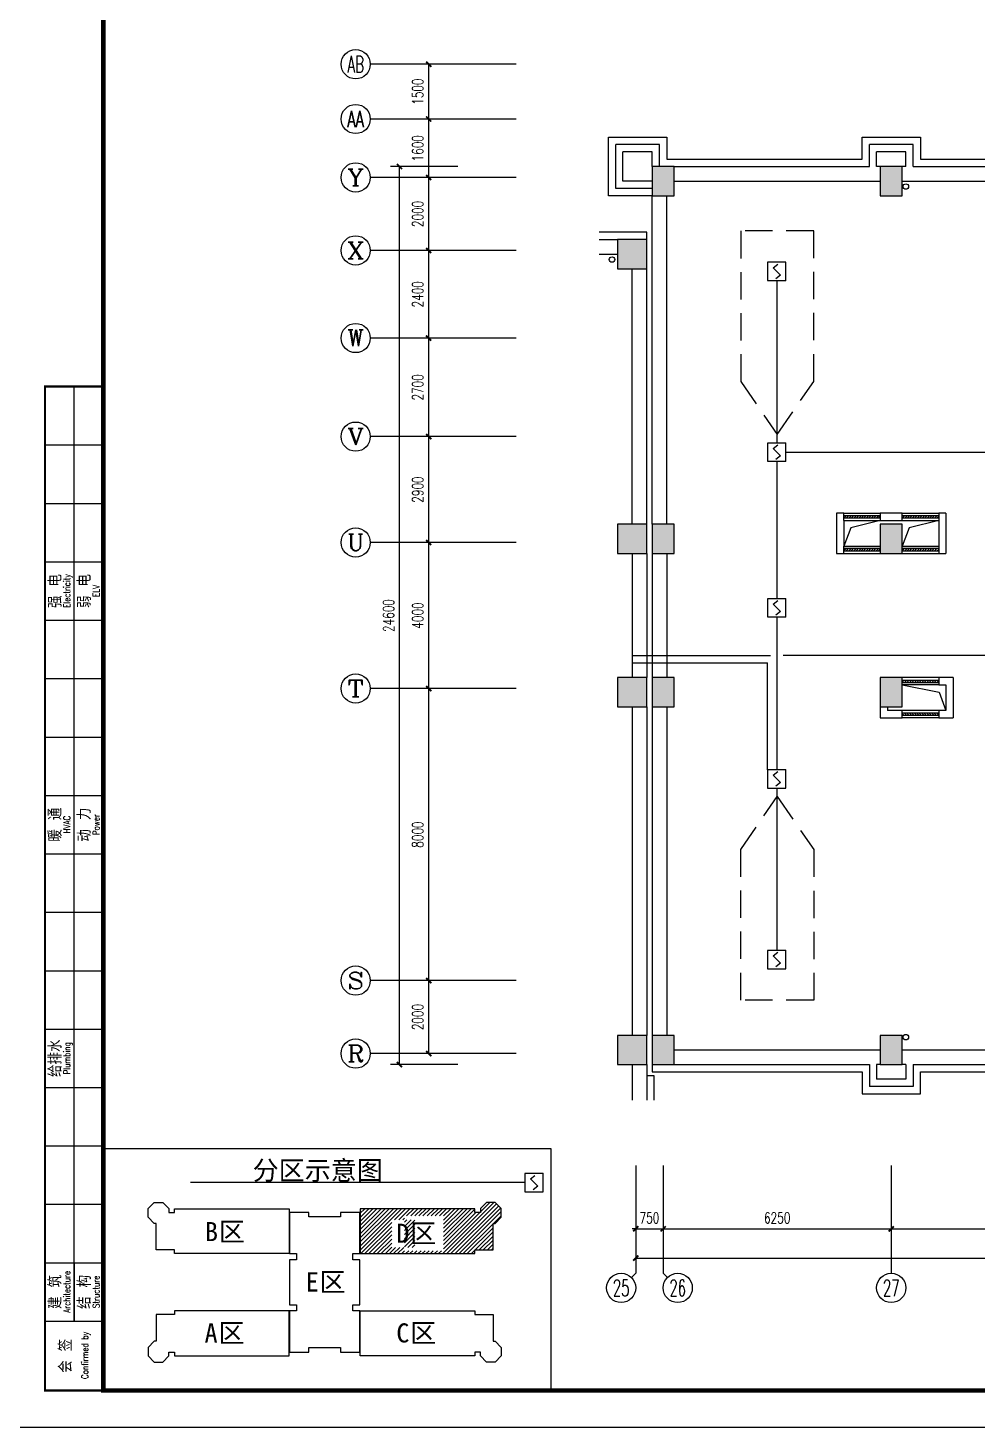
# Model space of a CAD drawing. Extents: x 190999 to 918899, y -200814 to 215286.
# Drawn here: x 548134 to 574135, y -96414 to -58091 of the extents above; entities that cross this region are included whole.
import ezdxf
from ezdxf.enums import TextEntityAlignment as Align

# ---------------------------------------------------------------- set-up
doc = ezdxf.new("R2010")
doc.units = 0
doc.header["$LTSCALE"] = 1000
doc.header["$MEASUREMENT"] = 0
doc.linetypes.add('HIDDEN', pattern=[0.375, 0.25, -0.125])
doc.layers.get('Defpoints').update_dxf_attribs({"color": 1})
for name, color, linetype in [('00-EQUIP', 3, 'Continuous'), ('00-WIRE-4', 6, 'Continuous'), ('A-卫生间', 250, 'Continuous'), ('A-墙线', 2, 'Continuous'), ('A-外包装修', 250, 'Continuous'), ('AXIS', 3, 'Continuous'), ('AXIS_TEXT', 7, 'Continuous'), ('COLUMN', 2, 'Continuous'), ('PUB_HATCH', 250, 'Continuous'), ('WALL', 2, 'Continuous'), ('WINDOW', 177, 'Continuous'), ('图框', 189, 'Continuous'), ('房间名称', 7, 'Continuous'), ('洞口线', 165, 'Continuous'), ('雨水管', 151, 'Continuous')]:
    doc.layers.add(name, color=color, linetype=linetype)
doc.styles.add('_TCH_AXIS', font='COMPLEX', dxfattribs={"bigfont": 'GBCBIG'})
doc.styles.add('COMPLEX', font='COMPLEX')
doc.styles.add('DIM_FONT', font='SIMPLEX', dxfattribs={"width": 0.7, "bigfont": 'GBCBIG'})
doc.styles.add('HT', font='simhei.ttf')
doc.styles.get("Standard").update_dxf_attribs({"font": 'simhei.ttf'})
doc.styles.add('TKZ2_tjkts.shx', font='tjromant.shx', dxfattribs={"bigfont": 'tjkts.shx'})
doc.styles.add('XXK', font='romans.shx', dxfattribs={"width": 0.75, "bigfont": 'hzf.shx'})
doc.linetypes.add('4INE', pattern='A,1,-0.15,["4",XXK,S=0.3,R=0,X=-0.1,Y=-0.1],-0.25', length=1.4)
doc.dimstyles.new('DIMN', dxfattribs={"dimtxt": 300, "dimasz": 100, "dimexe": 250, "dimexo": 300, "dimgap": 150, "dimtad": 1, "dimdec": 0, "dimzin": 0, "dimdsep": 46, "dimtxsty": 'DIM_FONT', "dimblk": 'ARCHTICK', "dimcen": 0.09, "dimclrt": 7, "dimazin": 2, "dimtfac": 1, "dimtdec": 0, "dimtix": 1, "dimtmove": 2, "dimatfit": 3, "dimfxl": 0, "dimtolj": 1, "dimtzin": 0, "dimarcsym": 0})

# ---------------------------------------------------------------- blocks, each defined once
blk = doc.blocks.new('TJAD_TK_A0')
at = {"layer": '图框'}
for p, q in [((990, -412.7), (990, -156.7)), ((982, -172.7), (998, -172.7)), ((982, -188.7), (998, -188.7)), ((982, -204.7), (998, -204.7)), ((982, -220.7), (998, -220.7)), ((982, -236.7), (998, -236.7)), ((982, -252.7), (998, -252.7)), ((982, -268.7), (998, -268.7)), ((982, -284.7), (998, -284.7)), ((982, -300.7), (998, -300.7)), ((982, -316.7), (998, -316.7)), ((982, -332.7), (998, -332.7)), ((982, -348.7), (998, -348.7)), ((982, -364.7), (998, -364.7)), ((982, -380.7), (998, -380.7)), ((982, -396.7), (998, -396.7)), ((990, -396.7), (990, -412.7)), ((982, -412.7), (998, -412.7)), ((973, -441.7), (2162, -441.7))]:
    blk.add_line(p, q, dxfattribs=at)
at = {"layer": '图框', "const_width": 1.2}
blk.add_lwpolyline([(2152, -431.7), (2152, 389.3), (998, 389.3), (998, -431.7)], close=True, dxfattribs=at)
at = {"layer": '图框', "const_width": 0.6}
blk.add_lwpolyline([(998, -431.7), (982, -431.7), (982, -156.7), (998, -156.7)], dxfattribs=at)
at = {"layer": '图框', "style": 'TKZ2_tjkts.shx'}
for s, p in [('强 电', (984.79, -212.7)), ('弱 电', (992.79, -212.7)), ('暖 通', (984.79, -276.7)), ('动 力', (992.79, -276.7)), ('给排水', (984.79, -340.7)), ('建 筑', (984.79, -404.7)), ('结 构', (992.79, -404.7)), ('会 签', (987.62, -422.2))]:
    blk.add_text(s, height=3.6, rotation=90, dxfattribs=at).set_placement(p, align=Align.MIDDLE_CENTER)
at = {"layer": '图框', "style": 'TKZ2_tjkts.shx', "width": 0.8}
for s, p in [('Electricity', (988.02, -212.7)), ('ELV', (996.02, -212.7)), ('HVAC', (988.02, -276.7)), ('Power', (996.02, -276.7)), ('Plumbing', (988.02, -340.7)), ('Architecture', (988.02, -404.7)), ('Structure', (996.02, -404.7)), ('Confirmed by', (992.95, -422.09))]:
    blk.add_text(s, height=1.8, rotation=90, dxfattribs=at).set_placement(p, align=Align.MIDDLE_CENTER)
blk = doc.blocks.new('_ArchTick')
at = {"const_width": 0.5}
blk.add_lwpolyline([(-0.7, -0.7), (0.7, 0.7)], dxfattribs=at)
blk = doc.blocks.new('*D1519')
at = {"layer": 'AXIS', "color": 0, "lineweight": -2}
for p, q in [((571785, -89585), (571785, -91235)), ((579785, -89585), (579785, -91235)), ((571785, -90985), (579785, -90985))]:
    blk.add_line(p, q, dxfattribs=at)
at = {"layer": 'Defpoints', "color": 0}
for p in [(571785, -89285), (579785, -89285), (579785, -90985)]:
    blk.add_point(p, dxfattribs=at)
at = {"layer": 'AXIS', "color": 0, "lineweight": -2, "xscale": 100, "yscale": 100, "zscale": 100, "rotation": 180}
blk.add_blockref('_ArchTick', (571785, -90985), dxfattribs=at)
at = {"layer": 'AXIS', "color": 0, "lineweight": -2, "xscale": 100, "yscale": 100, "zscale": 100}
blk.add_blockref('_ArchTick', (579785, -90985), dxfattribs=at)
at = {"layer": 'AXIS', "color": 7, "insert": (575785, -90685), "char_height": 300, "attachment_point": 5, "style": 'DIM_FONT'}
blk.add_mtext('\\A1;8000', dxfattribs=at)
blk = doc.blocks.new('*D1520')
at = {"layer": 'AXIS', "color": 0, "lineweight": -2}
for p, q in [((565535, -89585), (565535, -91235)), ((571785, -89585), (571785, -91235)), ((565535, -90985), (571785, -90985))]:
    blk.add_line(p, q, dxfattribs=at)
at = {"layer": 'Defpoints', "color": 0}
for p in [(565535, -89285), (571785, -89285), (571785, -90985)]:
    blk.add_point(p, dxfattribs=at)
at = {"layer": 'AXIS', "color": 0, "lineweight": -2, "xscale": 100, "yscale": 100, "zscale": 100, "rotation": 180}
blk.add_blockref('_ArchTick', (565535, -90985), dxfattribs=at)
at = {"layer": 'AXIS', "color": 0, "lineweight": -2, "xscale": 100, "yscale": 100, "zscale": 100}
blk.add_blockref('_ArchTick', (571785, -90985), dxfattribs=at)
at = {"layer": 'AXIS', "color": 7, "insert": (568660, -90685), "char_height": 300, "attachment_point": 5, "style": 'DIM_FONT'}
blk.add_mtext('\\A1;6250', dxfattribs=at)
blk = doc.blocks.new('*D1521')
at = {"layer": 'AXIS', "color": 0, "lineweight": -2}
for p, q in [((564785, -89585), (564785, -91235)), ((565535, -89585), (565535, -91235)), ((564785, -90985), (564685, -90985)), ((564785, -90985), (565535, -90985)), ((565535, -90985), (565635, -90985))]:
    blk.add_line(p, q, dxfattribs=at)
at = {"layer": 'Defpoints', "color": 0}
for p in [(564785, -89285), (565535, -89285), (565535, -90985)]:
    blk.add_point(p, dxfattribs=at)
at = {"layer": 'AXIS', "color": 0, "lineweight": -2, "xscale": 100, "yscale": 100, "zscale": 100}
blk.add_blockref('_ArchTick', (564785, -90985), dxfattribs=at)
at = {"layer": 'AXIS', "color": 0, "lineweight": -2, "xscale": 100, "yscale": 100, "zscale": 100, "rotation": 180}
blk.add_blockref('_ArchTick', (565535, -90985), dxfattribs=at)
at = {"layer": 'AXIS', "color": 7, "insert": (565160, -90685), "char_height": 300, "attachment_point": 5, "style": 'DIM_FONT'}
blk.add_mtext('\\A1;750', dxfattribs=at)
blk = doc.blocks.new('*D1522')
at = {"layer": 'AXIS', "color": 0, "lineweight": -2}
for p, q in [((564785, -89585), (564785, -92035)), ((638085, -89585), (638085, -92035)), ((564785, -91785), (638085, -91785))]:
    blk.add_line(p, q, dxfattribs=at)
at = {"layer": 'Defpoints', "color": 0}
for p in [(564785, -89285), (638085, -89285), (638085, -91785)]:
    blk.add_point(p, dxfattribs=at)
at = {"layer": 'AXIS', "color": 0, "lineweight": -2, "xscale": 100, "yscale": 100, "zscale": 100, "rotation": 180}
blk.add_blockref('_ArchTick', (564785, -91785), dxfattribs=at)
at = {"layer": 'AXIS', "color": 0, "lineweight": -2, "xscale": 100, "yscale": 100, "zscale": 100}
blk.add_blockref('_ArchTick', (638085, -91785), dxfattribs=at)
at = {"layer": 'AXIS', "color": 7, "insert": (601435, -91485), "char_height": 300, "attachment_point": 5, "style": 'DIM_FONT'}
blk.add_mtext('\\A1;73300', dxfattribs=at)
blk = doc.blocks.new('*D1523')
at = {"layer": 'AXIS', "color": 0, "lineweight": -2}
for p, q in [((559906, -84185), (558862, -84185)), ((559112, -86185), (559112, -84185)), ((559906, -86185), (558862, -86185))]:
    blk.add_line(p, q, dxfattribs=at)
at = {"layer": 'Defpoints', "color": 0}
for p in [(559112, -84185), (560206, -84185), (560206, -86185)]:
    blk.add_point(p, dxfattribs=at)
at = {"layer": 'AXIS', "color": 0, "lineweight": -2, "xscale": 100, "yscale": 100, "zscale": 100}
for p, rotation in [((559112, -84185), 90), ((559112, -86185), 270)]:
    blk.add_blockref('_ArchTick', p, dxfattribs=dict(at, rotation=rotation))
at = {"layer": 'AXIS', "color": 7, "insert": (558812, -85185), "char_height": 300, "attachment_point": 5, "rotation": 90, "style": 'DIM_FONT'}
blk.add_mtext('\\A1;2000', dxfattribs=at)
blk = doc.blocks.new('*D1524')
at = {"layer": 'AXIS', "color": 0, "lineweight": -2}
for p, q in [((559906, -76185), (558862, -76185)), ((559112, -84185), (559112, -76185)), ((559906, -84185), (558862, -84185))]:
    blk.add_line(p, q, dxfattribs=at)
at = {"layer": 'Defpoints', "color": 0}
for p in [(559112, -76185), (560206, -76185), (560206, -84185)]:
    blk.add_point(p, dxfattribs=at)
at = {"layer": 'AXIS', "color": 0, "lineweight": -2, "xscale": 100, "yscale": 100, "zscale": 100}
for p, rotation in [((559112, -76185), 90), ((559112, -84185), 270)]:
    blk.add_blockref('_ArchTick', p, dxfattribs=dict(at, rotation=rotation))
at = {"layer": 'AXIS', "color": 7, "insert": (558812, -80185), "char_height": 300, "attachment_point": 5, "rotation": 90, "style": 'DIM_FONT'}
blk.add_mtext('\\A1;8000', dxfattribs=at)
blk = doc.blocks.new('*D1525')
at = {"layer": 'AXIS', "color": 0, "lineweight": -2}
for p, q in [((559906, -72185), (558862, -72185)), ((559112, -76185), (559112, -72185)), ((559906, -76185), (558862, -76185))]:
    blk.add_line(p, q, dxfattribs=at)
at = {"layer": 'Defpoints', "color": 0}
for p in [(559112, -72185), (560206, -72185), (560206, -76185)]:
    blk.add_point(p, dxfattribs=at)
at = {"layer": 'AXIS', "color": 0, "lineweight": -2, "xscale": 100, "yscale": 100, "zscale": 100}
for p, rotation in [((559112, -72185), 90), ((559112, -76185), 270)]:
    blk.add_blockref('_ArchTick', p, dxfattribs=dict(at, rotation=rotation))
at = {"layer": 'AXIS', "color": 7, "insert": (558812, -74185), "char_height": 300, "attachment_point": 5, "rotation": 90, "style": 'DIM_FONT'}
blk.add_mtext('\\A1;4000', dxfattribs=at)
blk = doc.blocks.new('*D1526')
at = {"layer": 'AXIS', "color": 0, "lineweight": -2}
for p, q in [((559906, -69285), (558862, -69285)), ((559112, -72185), (559112, -69285)), ((559906, -72185), (558862, -72185))]:
    blk.add_line(p, q, dxfattribs=at)
at = {"layer": 'Defpoints', "color": 0}
for p in [(559112, -69285), (560206, -69285), (560206, -72185)]:
    blk.add_point(p, dxfattribs=at)
at = {"layer": 'AXIS', "color": 0, "lineweight": -2, "xscale": 100, "yscale": 100, "zscale": 100}
for p, rotation in [((559112, -69285), 90), ((559112, -72185), 270)]:
    blk.add_blockref('_ArchTick', p, dxfattribs=dict(at, rotation=rotation))
at = {"layer": 'AXIS', "color": 7, "insert": (558812, -70735), "char_height": 300, "attachment_point": 5, "rotation": 90, "style": 'DIM_FONT'}
blk.add_mtext('\\A1;2900', dxfattribs=at)
blk = doc.blocks.new('*D1527')
at = {"layer": 'AXIS', "color": 0, "lineweight": -2}
for p, q in [((559906, -66585), (558862, -66585)), ((559112, -69285), (559112, -66585)), ((559906, -69285), (558862, -69285))]:
    blk.add_line(p, q, dxfattribs=at)
at = {"layer": 'Defpoints', "color": 0}
for p in [(559112, -66585), (560206, -66585), (560206, -69285)]:
    blk.add_point(p, dxfattribs=at)
at = {"layer": 'AXIS', "color": 0, "lineweight": -2, "xscale": 100, "yscale": 100, "zscale": 100}
for p, rotation in [((559112, -66585), 90), ((559112, -69285), 270)]:
    blk.add_blockref('_ArchTick', p, dxfattribs=dict(at, rotation=rotation))
at = {"layer": 'AXIS', "color": 7, "insert": (558812, -67935), "char_height": 300, "attachment_point": 5, "rotation": 90, "style": 'DIM_FONT'}
blk.add_mtext('\\A1;2700', dxfattribs=at)
blk = doc.blocks.new('*D1528')
at = {"layer": 'AXIS', "color": 0, "lineweight": -2}
for p, q in [((559906, -64185), (558862, -64185)), ((559112, -66585), (559112, -64185)), ((559906, -66585), (558862, -66585))]:
    blk.add_line(p, q, dxfattribs=at)
at = {"layer": 'Defpoints', "color": 0}
for p in [(559112, -64185), (560206, -64185), (560206, -66585)]:
    blk.add_point(p, dxfattribs=at)
at = {"layer": 'AXIS', "color": 0, "lineweight": -2, "xscale": 100, "yscale": 100, "zscale": 100}
for p, rotation in [((559112, -64185), 90), ((559112, -66585), 270)]:
    blk.add_blockref('_ArchTick', p, dxfattribs=dict(at, rotation=rotation))
at = {"layer": 'AXIS', "color": 7, "insert": (558812, -65385), "char_height": 300, "attachment_point": 5, "rotation": 90, "style": 'DIM_FONT'}
blk.add_mtext('\\A1;2400', dxfattribs=at)
blk = doc.blocks.new('*D1529')
at = {"layer": 'AXIS', "color": 0, "lineweight": -2}
for p, q in [((559906, -62185), (558862, -62185)), ((559112, -64185), (559112, -62185)), ((559906, -64185), (558862, -64185))]:
    blk.add_line(p, q, dxfattribs=at)
at = {"layer": 'Defpoints', "color": 0}
for p in [(559112, -62185), (560206, -62185), (560206, -64185)]:
    blk.add_point(p, dxfattribs=at)
at = {"layer": 'AXIS', "color": 0, "lineweight": -2, "xscale": 100, "yscale": 100, "zscale": 100}
for p, rotation in [((559112, -62185), 90), ((559112, -64185), 270)]:
    blk.add_blockref('_ArchTick', p, dxfattribs=dict(at, rotation=rotation))
at = {"layer": 'AXIS', "color": 7, "insert": (558812, -63185), "char_height": 300, "attachment_point": 5, "rotation": 90, "style": 'DIM_FONT'}
blk.add_mtext('\\A1;2000', dxfattribs=at)
blk = doc.blocks.new('*D1530')
at = {"layer": 'AXIS', "color": 0, "lineweight": -2}
for p, q in [((559906, -60585), (558862, -60585)), ((559112, -62185), (559112, -60585)), ((559906, -62185), (558862, -62185))]:
    blk.add_line(p, q, dxfattribs=at)
at = {"layer": 'Defpoints', "color": 0}
for p in [(559112, -60585), (560206, -60585), (560206, -62185)]:
    blk.add_point(p, dxfattribs=at)
at = {"layer": 'AXIS', "color": 0, "lineweight": -2, "xscale": 100, "yscale": 100, "zscale": 100}
for p, rotation in [((559112, -60585), 90), ((559112, -62185), 270)]:
    blk.add_blockref('_ArchTick', p, dxfattribs=dict(at, rotation=rotation))
at = {"layer": 'AXIS', "color": 7, "insert": (558812, -61385), "char_height": 300, "attachment_point": 5, "rotation": 90, "style": 'DIM_FONT'}
blk.add_mtext('\\A1;1600', dxfattribs=at)
blk = doc.blocks.new('*D1531')
at = {"layer": 'AXIS', "color": 0, "lineweight": -2}
for p, q in [((559906, -59085), (558862, -59085)), ((559112, -60585), (559112, -59085)), ((559906, -60585), (558862, -60585))]:
    blk.add_line(p, q, dxfattribs=at)
at = {"layer": 'Defpoints', "color": 0}
for p in [(559112, -59085), (560206, -59085), (560206, -60585)]:
    blk.add_point(p, dxfattribs=at)
at = {"layer": 'AXIS', "color": 0, "lineweight": -2, "xscale": 100, "yscale": 100, "zscale": 100}
for p, rotation in [((559112, -59085), 90), ((559112, -60585), 270)]:
    blk.add_blockref('_ArchTick', p, dxfattribs=dict(at, rotation=rotation))
at = {"layer": 'AXIS', "color": 7, "insert": (558812, -59835), "char_height": 300, "attachment_point": 5, "rotation": 90, "style": 'DIM_FONT'}
blk.add_mtext('\\A1;1500', dxfattribs=at)
blk = doc.blocks.new('*D1532')
at = {"layer": 'AXIS', "color": 0, "lineweight": -2}
for p, q in [((559906, -61885), (558062, -61885)), ((558312, -86485), (558312, -61885)), ((559906, -86485), (558062, -86485))]:
    blk.add_line(p, q, dxfattribs=at)
at = {"layer": 'Defpoints', "color": 0}
for p in [(558312, -61885), (560206, -61885), (560206, -86485)]:
    blk.add_point(p, dxfattribs=at)
at = {"layer": 'AXIS', "color": 0, "lineweight": -2, "xscale": 100, "yscale": 100, "zscale": 100}
for p, rotation in [((558312, -61885), 90), ((558312, -86485), 270)]:
    blk.add_blockref('_ArchTick', p, dxfattribs=dict(at, rotation=rotation))
at = {"layer": 'AXIS', "color": 7, "insert": (558012, -74185), "char_height": 300, "attachment_point": 5, "rotation": 90, "style": 'DIM_FONT'}
blk.add_mtext('\\A1;24600', dxfattribs=at)
blk = doc.blocks.new('_AXISO')
blk.add_circle((0, 0), 0.5)
at = {"layer": 'AXIS_TEXT', "style": 'COMPLEX', "width": 1.041667}
blk.add_attdef('A', text='', height=0.56, dxfattribs=at).set_placement((-0.25, -0.28), (0.25, -0.28), align=Align.FIT)
blk = doc.blocks.new('$WINLIB2D$00000039')
at = {"color": 0}
for p, q in [((0.5, 0.5), (-0.5, 0.5)), ((-0.5, 0.167), (0.5, 0.167)), ((-0.452, -0.167), (-0.5, 0.084)), ((-0.384, -0.167), (-0.448, 0.167)), ((-0.316, -0.167), (-0.38, 0.167)), ((-0.248, -0.167), (-0.312, 0.167)), ((-0.18, -0.167), (-0.244, 0.167)), ((-0.112, -0.167), (-0.176, 0.167)), ((-0.044, -0.167), (-0.108, 0.167)), ((0.024, -0.167), (-0.04, 0.167)), ((0.092, -0.167), (0.028, 0.167)), ((0.16, -0.167), (0.096, 0.167)), ((0.228, -0.167), (0.164, 0.167)), ((0.296, -0.167), (0.232, 0.167)), ((0.364, -0.167), (0.3, 0.167)), ((0.432, -0.167), (0.368, 0.167)), ((0.5, -0.167), (0.436, 0.167)), ((-0.5, -0.167), (0.5, -0.167)), ((0.5, -0.5), (-0.5, -0.5))]:
    blk.add_line(p, q, dxfattribs=at)
blk = doc.blocks.new('_LINKPT1')
at = {"color": 0}
blk.add_line((0, 0), (0, 0), dxfattribs=at)
blk = doc.blocks.new('3S1KCGW2')
for p, q in [((0.5, 0.5), (-0.5, 0.5)), ((-0.5, 0.5), (-0.5, -0.5)), ((-0.2, 0.2), (0.05, 0.4)), ((0, 0), (-0.2, 0.2)), ((0, 0), (0.2, -0.2)), ((0.5, -0.5), (0.5, 0.5)), ((-0.5, -0.5), (0.5, -0.5)), ((0.2, -0.2), (-0.05, -0.4))]:
    blk.add_line(p, q)
at = {"const_width": 0.04, "flags": 128}
blk.add_lwpolyline([(-0.5, -0.5), (-0.5, 0.5), (0.5, 0.5), (0.5, -0.5)], close=True, dxfattribs=at)
at = {"xscale": 0.002, "yscale": 0.002, "zscale": 0.002}
for p in [(-0.5, 0), (0, 0.5), (0.5, 0), (0, -0.5)]:
    blk.add_blockref('_LINKPT1', p, dxfattribs=at)
at = {"flags": 9}
blk.add_attdef('A', (0, 0), '', height=0.00002, dxfattribs=at)

msp = doc.modelspace()

# ---------------------------------------------------------------- hatches: boundary and pattern name
at = {"layer": 'PUB_HATCH'}
for points in [[(565234.6, -62684.5), (565834.6, -62684.5), (565834.6, -61884.5), (565234.6, -61884.5)], [(571484.6, -62684.5), (572084.6, -62684.5), (572084.6, -61884.5), (571484.6, -61884.5)], [(564284.6, -64684.5), (565084.6, -64684.5), (565084.6, -63884.5), (564284.6, -63884.5)], [(564284.6, -72484.5), (565084.6, -72484.5), (565084.6, -71684.5), (564284.6, -71684.5)], [(565234.6, -72484.5), (565834.6, -72484.5), (565834.6, -71684.5), (565234.6, -71684.5)], [(571484.6, -72484.5), (572084.6, -72484.5), (572084.6, -71684.5), (571484.6, -71684.5)], [(564284.6, -76684.5), (565084.6, -76684.5), (565084.6, -75884.5), (564284.6, -75884.5)], [(565234.6, -76684.5), (565834.6, -76684.5), (565834.6, -75884.5), (565234.6, -75884.5)], [(571484.6, -76684.5), (572084.6, -76684.5), (572084.6, -75884.5), (571484.6, -75884.5)], [(564284.6, -86484.5), (565084.6, -86484.5), (565084.6, -85684.5), (564284.6, -85684.5)], [(565234.6, -86484.5), (565834.6, -86484.5), (565834.6, -85684.5), (565234.6, -85684.5)], [(571484.6, -86484.5), (572084.6, -86484.5), (572084.6, -85684.5), (571484.6, -85684.5)]]:
    msp.add_hatch(color=256, dxfattribs=at).paths.add_polyline_path(points)
h = msp.add_hatch(dxfattribs=at)
h.set_pattern_fill('ANSI31', color=256, scale=50, style=0)
h.set_pattern_definition([(45, (100850.36, -168200), (-56.126601, 56.126601), [])])
h.paths.add_polyline_path([(557234.5, -90534.2), (557234.5, -91664.2), (560377, -91664.2), (560377, -91564.2), (560877.1, -91564.2), (560877.1, -90834.2), (560930.2, -90834.2), (561097.1, -90667.3), (561097.1, -90431.2), (560930.1, -90264.2), (560694, -90264.2), (560527, -90431.2), (560527, -90534.2), (560377, -90534.2), (560377, -90434.2), (557234.5, -90434.2)])
edge = h.paths.add_edge_path(flags=16)
edge.add_line((558099.7, -91493.9), (558730.3, -91493.9))
edge.add_line((558730.3, -91493.9), (558730.3, -90736.3))
edge.add_line((558730.3, -90736.3), (558099.7, -90736.3))
edge.add_line((558099.7, -90736.3), (558099.7, -91493.9))
edge.add_line((558445.3, -91585.5), (559518.9, -91585.5))
edge.add_line((559518.9, -91585.5), (559518.9, -90632.9))
edge.add_line((559518.9, -90632.9), (558445.3, -90632.9))
edge.add_line((558445.3, -90632.9), (558445.3, -91585.5))

# ---------------------------------------------------------------- linework, layer by layer
msp.add_lwpolyline([(550198.5, -95413.5), (562464, -95413.5), (562464, -88796), (550198.5, -88796)], close=True)
for points in [[(555289.5, -90534.2), (555289.5, -91664.2), (552147, -91664.2), (552147, -91564.2), (551647, -91564.2), (551647, -90834.2), (551593.9, -90834.2), (551427, -90667.3), (551427, -90431.2), (551594, -90264.2), (551830.1, -90264.2), (551997.1, -90431.2), (551997.1, -90534.2), (552147, -90534.2), (552147, -90434.2), (555289.5, -90434.2), (555289.5, -90534.2)], [(557234.5, -90534.2), (557234.5, -91664.2), (560377, -91664.2), (560377, -91564.2), (560877.1, -91564.2), (560877.1, -90834.2), (560930.2, -90834.2), (561097.1, -90667.3), (561097.1, -90431.2), (560930.1, -90264.2), (560694, -90264.2), (560527, -90431.2), (560527, -90534.2), (560377, -90534.2), (560377, -90434.2), (557234.5, -90434.2), (557234.5, -90534.2)], [(556262, -94239.2), (556697, -94239.2), (556697, -94364.2), (557229.5, -94364.2), (557229.5, -94364.2), (557229.5, -93234.2), (557032, -93234.2), (557032, -93064.2), (557227, -93064.2), (557227, -91834.2), (557032, -91834.2), (557032, -91664.2), (557229.5, -91664.2), (557229.5, -90534.2), (556697, -90534.2), (556697, -90659.2), (555827.1, -90659.2), (555827.1, -90534.2), (555294.5, -90534.2), (555294.5, -91664.2), (555492.1, -91664.2), (555492.1, -91834.2), (555297.1, -91834.2), (555297.1, -93064.2), (555492.1, -93064.2), (555492.1, -93234.2), (555294.5, -93234.2), (555294.5, -94364.2), (555294.5, -94364.2), (555827.1, -94364.2), (555827.1, -94239.2), (556262, -94239.2)], [(555289.5, -94364.2), (555289.5, -93234.2), (552147, -93234.2), (552147, -93334.2), (551647, -93334.2), (551647, -94064.2), (551593.9, -94064.2), (551427, -94231.1), (551427, -94467.2), (551594, -94634.2), (551830.1, -94634.2), (551997.1, -94467.2), (551997.1, -94364.2), (552147, -94364.2), (552147, -94464.2), (555289.5, -94464.2), (555289.5, -94364.2)], [(557234.5, -94364.2), (557234.5, -93234.2), (560377, -93234.2), (560377, -93334.2), (560877.1, -93334.2), (560877.1, -94064.2), (560930.2, -94064.2), (561097.1, -94231.1), (561097.1, -94467.2), (560930.1, -94634.2), (560694, -94634.2), (560527, -94467.2), (560527, -94364.2), (560377, -94364.2), (560377, -94464.2), (557234.5, -94464.2), (557234.5, -94364.2)]]:
    msp.add_lwpolyline(points)
at = {"layer": '00-WIRE-4'}
for p, q in [((568648.1, -65009.5), (568648.1, -69459.5)), ((568898.1, -69709.5), (575632.1, -69709.5)), ((568648.1, -69959.5), (568648.1, -73724)), ((568648.1, -74224), (568648.1, -78409.5)), ((564684.6, -75484.5), (568398.1, -75484.5)), ((568398.1, -78409.5), (568398.1, -75484.5)), ((568648.1, -77960.5), (568648.1, -78409.5)), ((568648.1, -78909.5), (568648.1, -83359.5)), ((561748, -89719.5), (552582, -89719.5))]:
    msp.add_line(p, q, dxfattribs=at)
at = {"layer": '00-WIRE-4', "linetype": '4INE'}
for p, q in [((564684.6, -75284.5), (568473.1, -75284.5)), ((575707.1, -75284.5), (568823.1, -75284.5))]:
    msp.add_line(p, q, dxfattribs=at)
at = {"layer": 'A-卫生间', "linetype": 'HIDDEN', "ltscale": 3}
for points in [[(568659.6, -69223), (569659.6, -67771.8), (569659.6, -63650.8), (567659.6, -63650.8), (567659.6, -67771.8)], [(568659.6, -79146), (569659.6, -80597.3), (569659.6, -84718.2), (567659.6, -84718.2), (567659.6, -80597.3)]]:
    msp.add_lwpolyline(points, close=True, dxfattribs=at)
at = {"layer": 'A-墙线'}
for p, q in [((565434.6, -61284.5), (564234.6, -61284.5)), ((564234.6, -62484.5), (564234.6, -61284.5)), ((565434.6, -61884.5), (565434.6, -61284.5)), ((572384.6, -61284.5), (571184.6, -61284.5)), ((571184.6, -61884.5), (571184.6, -61284.5)), ((572384.6, -61884.5), (572384.6, -61284.5)), ((565234.6, -61484.5), (564434.6, -61484.5)), ((564434.6, -62284.5), (564434.6, -61484.5)), ((565234.6, -61884.5), (565234.6, -61484.5)), ((572184.6, -61484.5), (571384.6, -61484.5)), ((571384.6, -61884.5), (571384.6, -61484.5)), ((572184.6, -61884.5), (572184.6, -61484.5)), ((565834.6, -61884.5), (571184.6, -61884.5)), ((571484.6, -61884.5), (571384.6, -61884.5)), ((572184.6, -61884.5), (572084.6, -61884.5)), ((572384.6, -61884.5), (579184.6, -61884.5)), ((565234.6, -62284.5), (564434.6, -62284.5)), ((565834.6, -62284.5), (571484.6, -62284.5)), ((572084.6, -62284.5), (579484.6, -62284.5)), ((565234.6, -62484.5), (564234.6, -62484.5)), ((565234.6, -71684.5), (565234.6, -62684.5)), ((565634.6, -71684.5), (565634.6, -62684.5)), ((563784.6, -63884.5), (564284.6, -63884.5)), ((563784.6, -64284.5), (564284.6, -64284.5)), ((564684.6, -71684.5), (564684.6, -64684.5)), ((565084.6, -71684.5), (565084.6, -64684.5)), ((564684.6, -72484.5), (564684.6, -75884.5)), ((565084.6, -72484.5), (565084.6, -75884.5)), ((565234.6, -72484.5), (565234.6, -75884.5)), ((565634.6, -72484.5), (565634.6, -75884.5)), ((564684.6, -76684.5), (564684.6, -85684.5)), ((565084.6, -76684.5), (565084.6, -85684.5)), ((565234.6, -76684.5), (565234.6, -85684.5)), ((565634.6, -76684.5), (565634.6, -85684.5)), ((565834.6, -86084.5), (571484.6, -86084.5)), ((572084.6, -86084.5), (579484.6, -86084.5)), ((564684.6, -86484.5), (564684.6, -87464.5)), ((565084.6, -86484.5), (565084.6, -87464.5)), ((565834.6, -86484.5), (571184.6, -86484.5)), ((571184.6, -86484.5), (571184.6, -87084.5)), ((571484.6, -86484.5), (571384.6, -86484.5)), ((571384.6, -86484.5), (571384.6, -86884.5)), ((572184.6, -86484.5), (572084.6, -86484.5)), ((572184.6, -86484.5), (572184.6, -86884.5)), ((572384.6, -86484.5), (579184.6, -86484.5)), ((572384.6, -86484.5), (572384.6, -87084.5)), ((572184.6, -86884.5), (571384.6, -86884.5)), ((572384.6, -87084.5), (571184.6, -87084.5))]:
    msp.add_line(p, q, dxfattribs=at)
at = {"layer": 'A-外包装修'}
for points in [[(565234.6, -62684.5), (564034.6, -62684.5), (564034.6, -61084.5), (565634.6, -61084.5), (565634.6, -61684.5), (570984.6, -61684.5), (570984.6, -61084.5), (572584.6, -61084.5), (572584.6, -61684.5), (578984.6, -61684.5)], [(565084.6, -63884.5), (565084.6, -63684.5), (563784.6, -63684.5)], [(565234.6, -86484.5), (565234.6, -86684.5), (570984.6, -86684.5), (570984.6, -87284.5), (572584.6, -87284.5), (572584.6, -86684.5), (578984.6, -86684.5)], [(565084.6, -86784.5), (565284.6, -86784.5), (565284.6, -87464.5)]]:
    msp.add_lwpolyline(points, dxfattribs=at)
at = {"layer": 'AXIS'}
for p, q in [((561506.1, -59084.5), (557511.6, -59084.5)), ((561506.1, -60584.5), (557511.6, -60584.5)), ((561506.1, -62184.5), (557511.6, -62184.5)), ((561506.1, -64184.5), (557511.6, -64184.5)), ((561506.1, -66584.5), (557511.6, -66584.5)), ((561506.1, -69284.5), (557511.6, -69284.5)), ((561506.1, -72184.5), (557511.6, -72184.5)), ((561506.1, -76184.5), (557511.6, -76184.5)), ((561506.1, -84184.5), (557511.6, -84184.5)), ((561506.1, -86184.5), (557511.6, -86184.5)), ((564784.6, -89254.5), (564784.6, -92203.6)), ((565534.6, -89254.5), (565534.6, -92203.6)), ((571784.6, -89254.5), (571784.6, -92203.6)), ((564667.4, -92320.8), (564784.6, -92203.6)), ((565651.7, -92320.8), (565534.6, -92203.6))]:
    msp.add_line(p, q, dxfattribs=at)
at = {"layer": 'COLUMN'}
for p, q in [((565834.6, -61884.5), (565234.6, -61884.5)), ((565234.6, -61884.5), (565234.6, -62684.5)), ((565834.6, -62684.5), (565834.6, -61884.5)), ((572084.6, -61884.5), (571484.6, -61884.5)), ((571484.6, -61884.5), (571484.6, -62684.5)), ((572084.6, -62684.5), (572084.6, -61884.5)), ((565234.6, -62684.5), (565834.6, -62684.5)), ((571484.6, -62684.5), (572084.6, -62684.5)), ((565084.6, -63884.5), (564284.6, -63884.5)), ((564284.6, -63884.5), (564284.6, -64684.5)), ((565084.6, -64684.5), (565084.6, -63884.5)), ((564284.6, -64684.5), (565084.6, -64684.5)), ((565084.6, -71684.5), (564284.6, -71684.5)), ((564284.6, -71684.5), (564284.6, -72484.5)), ((565084.6, -72484.5), (565084.6, -71684.5)), ((565834.6, -71684.5), (565234.6, -71684.5)), ((565234.6, -71684.5), (565234.6, -72484.5)), ((565834.6, -72484.5), (565834.6, -71684.5)), ((572084.6, -71684.5), (571484.6, -71684.5)), ((571484.6, -71684.5), (571484.6, -72484.5)), ((572084.6, -72484.5), (572084.6, -71684.5)), ((564284.6, -72484.5), (565084.6, -72484.5)), ((565234.6, -72484.5), (565834.6, -72484.5)), ((571484.6, -72484.5), (572084.6, -72484.5)), ((565084.6, -75884.5), (564284.6, -75884.5)), ((564284.6, -75884.5), (564284.6, -76684.5)), ((565084.6, -76684.5), (565084.6, -75884.5)), ((565834.6, -75884.5), (565234.6, -75884.5)), ((565234.6, -75884.5), (565234.6, -76684.5)), ((565834.6, -76684.5), (565834.6, -75884.5)), ((572084.6, -75884.5), (571484.6, -75884.5)), ((571484.6, -75884.5), (571484.6, -76684.5)), ((572084.6, -76684.5), (572084.6, -75884.5)), ((564284.6, -76684.5), (565084.6, -76684.5)), ((565234.6, -76684.5), (565834.6, -76684.5)), ((571484.6, -76684.5), (572084.6, -76684.5)), ((565084.6, -85684.5), (564284.6, -85684.5)), ((564284.6, -85684.5), (564284.6, -86484.5)), ((565084.6, -86484.5), (565084.6, -85684.5)), ((565834.6, -85684.5), (565234.6, -85684.5)), ((565234.6, -85684.5), (565234.6, -86484.5)), ((565834.6, -86484.5), (565834.6, -85684.5)), ((572084.6, -85684.5), (571484.6, -85684.5)), ((571484.6, -85684.5), (571484.6, -86484.5)), ((572084.6, -86484.5), (572084.6, -85684.5)), ((564284.6, -86484.5), (565084.6, -86484.5)), ((565234.6, -86484.5), (565834.6, -86484.5)), ((571484.6, -86484.5), (572084.6, -86484.5))]:
    msp.add_line(p, q, dxfattribs=at)
at = {"layer": 'WALL'}
for p, q in [((570484.6, -71384.5), (570284.6, -71384.5)), ((570284.6, -71384.5), (570284.6, -72484.5)), ((570484.6, -71584.5), (570484.6, -71384.5)), ((570484.6, -71584.5), (570484.6, -72284.5)), ((572084.6, -71384.5), (571484.6, -71384.5)), ((571484.6, -71384.5), (571484.6, -71584.5)), ((571484.6, -71584.5), (572084.6, -71584.5)), ((572084.6, -71584.5), (572084.6, -71384.5)), ((573284.6, -71384.5), (573084.6, -71384.5)), ((573084.6, -71384.5), (573084.6, -71584.5)), ((573084.6, -71584.5), (573084.6, -72284.5)), ((573284.6, -71384.5), (573284.6, -72484.5)), ((570484.6, -72484.5), (570484.6, -72284.5)), ((573084.6, -72284.5), (573084.6, -72484.5)), ((570284.6, -72484.5), (570484.6, -72484.5)), ((573084.6, -72484.5), (573284.6, -72484.5)), ((573484.6, -75884.5), (573084.6, -75884.5)), ((573084.6, -75884.5), (573084.6, -76084.5)), ((573084.6, -76084.5), (573284.6, -76084.5)), ((573284.6, -76084.5), (573284.6, -76784.5)), ((573484.6, -75884.5), (573484.6, -76984.5)), ((571484.6, -76684.5), (571484.6, -76984.5)), ((571484.6, -76984.5), (572084.6, -76984.5)), ((571684.6, -76684.5), (571684.6, -76784.5)), ((572084.6, -76784.5), (571684.6, -76784.5)), ((572084.6, -76984.5), (572084.6, -76784.5)), ((573284.6, -76784.5), (573084.6, -76784.5)), ((573084.6, -76784.5), (573084.6, -76984.5)), ((573084.6, -76984.5), (573484.6, -76984.5))]:
    msp.add_line(p, q, dxfattribs=at)
at = {"layer": '洞口线'}
for points in [[(571484.6, -71584.5), (570675, -71783), (570484.6, -72284.5)], [(573084.6, -71584.5), (572275, -71783), (572084.6, -72284.5)], [(572084.6, -76084.5), (573094.1, -76283), (573284.6, -76784.5)]]:
    msp.add_lwpolyline(points, dxfattribs=at)
at = {"layer": '雨水管'}
for centre in [(572184.6, -62434.5), (564134.6, -64434.5), (572184.6, -85734.5)]:
    msp.add_circle(centre, 75, dxfattribs=at)

# ---------------------------------------------------------------- block references
at = {"layer": '00-EQUIP', "xscale": 500, "yscale": 500, "zscale": 500}
for p in [(568648.1, -64759.5), (568648.1, -69709.5), (568648.1, -73974)]:
    msp.add_blockref('3S1KCGW2', p, dxfattribs=at)
at = {"layer": '00-EQUIP', "xscale": 500, "yscale": 500, "zscale": 500, "rotation": 180}
for p in [(568648.1, -78659.5), (568648.1, -83609.5), (561998, -89719.5)]:
    msp.add_blockref('3S1KCGW2', p, dxfattribs=at)
at = {"layer": 'AXIS'}
ref = msp.add_blockref('_AXISO', (557111.6, -59084.5), dxfattribs=dict(at, xscale=800, yscale=800, zscale=800))
ref.add_attrib('A', 'AB', dxfattribs={"layer": 'AXIS_TEXT', "height": 452.55, "style": '_TCH_AXIS', "width": 0.552632}).set_placement((556885.4, -59310.8), (557337.9, -59310.8), align=Align.FIT)
ref = msp.add_blockref('_AXISO', (557111.6, -60584.5), dxfattribs=dict(at, xscale=800, yscale=800, zscale=800))
ref.add_attrib('A', 'AA', dxfattribs={"layer": 'AXIS_TEXT', "height": 452.55, "style": '_TCH_AXIS', "width": 0.538462}).set_placement((556885.4, -60810.8), (557337.9, -60810.8), align=Align.FIT)
ref = msp.add_blockref('_AXISO', (557111.6, -62184.5), dxfattribs=dict(at, xscale=800, yscale=800, zscale=800))
ref.add_attrib('A', 'Y', dxfattribs={"layer": 'AXIS_TEXT', "height": 452.5, "style": '_TCH_AXIS', "width": 1.105263}).set_placement((556885.4, -62410.8), (557337.9, -62410.8), align=Align.FIT)
ref = msp.add_blockref('_AXISO', (557111.6, -64184.5), dxfattribs=dict(at, xscale=800, yscale=800, zscale=800))
ref.add_attrib('A', 'X', dxfattribs={"layer": 'AXIS_TEXT', "height": 452.5, "style": '_TCH_AXIS', "width": 1.166667}).set_placement((556885.4, -64410.8), (557337.9, -64410.8), align=Align.FIT)
ref = msp.add_blockref('_AXISO', (557111.6, -66584.5), dxfattribs=dict(at, xscale=800, yscale=800, zscale=800))
ref.add_attrib('A', 'W', dxfattribs={"layer": 'AXIS_TEXT', "height": 452.5, "style": '_TCH_AXIS', "width": 0.954545}).set_placement((556885.4, -66810.8), (557337.9, -66810.8), align=Align.FIT)
ref = msp.add_blockref('_AXISO', (557111.6, -69284.5), dxfattribs=dict(at, xscale=800, yscale=800, zscale=800))
ref.add_attrib('A', 'V', dxfattribs={"layer": 'AXIS_TEXT', "height": 452.5, "style": '_TCH_AXIS', "width": 1.166667}).set_placement((556885.4, -69510.8), (557337.9, -69510.8), align=Align.FIT)
ref = msp.add_blockref('_AXISO', (557111.6, -72184.5), dxfattribs=dict(at, xscale=800, yscale=800, zscale=800))
ref.add_attrib('A', 'U', dxfattribs={"layer": 'AXIS_TEXT', "height": 452.5, "style": '_TCH_AXIS', "width": 1.05}).set_placement((556885.4, -72410.8), (557337.9, -72410.8), align=Align.FIT)
ref = msp.add_blockref('_AXISO', (557111.6, -76184.5), dxfattribs=dict(at, xscale=800, yscale=800, zscale=800))
ref.add_attrib('A', 'T', dxfattribs={"layer": 'AXIS_TEXT', "height": 452.5, "style": '_TCH_AXIS', "width": 1.4}).set_placement((556885.4, -76410.8), (557337.9, -76410.8), align=Align.FIT)
ref = msp.add_blockref('_AXISO', (557111.6, -84184.5), dxfattribs=dict(at, xscale=800, yscale=800, zscale=800))
ref.add_attrib('A', 'S', dxfattribs={"layer": 'AXIS_TEXT', "height": 452.5, "style": '_TCH_AXIS', "width": 1.5}).set_placement((556885.4, -84410.8), (557337.9, -84410.8), align=Align.FIT)
ref = msp.add_blockref('_AXISO', (557111.6, -86184.5), dxfattribs=dict(at, xscale=800, yscale=800, zscale=800))
ref.add_attrib('A', 'R', dxfattribs={"layer": 'AXIS_TEXT', "height": 452.5, "style": '_TCH_AXIS', "width": 1.166667}).set_placement((556885.4, -86410.8), (557337.9, -86410.8), align=Align.FIT)
ref = msp.add_blockref('_AXISO', (564384.6, -92603.6), dxfattribs=dict(at, xscale=800, yscale=800, zscale=800))
ref.add_attrib('A', '25', dxfattribs={"layer": 'AXIS_TEXT', "height": 452.55, "style": '_TCH_AXIS', "width": 0.617647}).set_placement((564158.3, -92829.9), (564610.9, -92829.9), align=Align.FIT)
ref = msp.add_blockref('_AXISO', (565934.6, -92603.6), dxfattribs=dict(at, xscale=800, yscale=800, zscale=800))
ref.add_attrib('A', '26', dxfattribs={"layer": 'AXIS_TEXT', "height": 452.55, "style": '_TCH_AXIS', "width": 0.617647}).set_placement((565708.3, -92829.9), (566160.9, -92829.9), align=Align.FIT)
ref = msp.add_blockref('_AXISO', (571784.6, -92603.6), dxfattribs=dict(at, xscale=800, yscale=800, zscale=800))
ref.add_attrib('A', '27', dxfattribs={"layer": 'AXIS_TEXT', "height": 452.55, "style": '_TCH_AXIS', "width": 0.617647}).set_placement((571558.3, -92829.9), (572010.9, -92829.9), align=Align.FIT)
at = {"layer": 'WINDOW', "xscale": -1000, "zscale": -1000}
for p, yscale, rotation in [((570984.6, -71484.5), 200, 359.9999999999905), ((572584.6, -71484.5), 200, 359.9999999999905), ((572584.6, -75984.5), -200, 180.0000000000167), ((572584.6, -76884.5), -200, 180)]:
    msp.add_blockref('$WINLIB2D$00000039', p, dxfattribs=dict(at, yscale=yscale, rotation=rotation))
at = {"layer": 'WINDOW', "xscale": -1000, "yscale": 200, "zscale": -1000}
for p in [(570984.6, -72384.5), (572584.6, -72384.5)]:
    msp.add_blockref('$WINLIB2D$00000039', p, dxfattribs=at)
at = {"layer": '图框', "xscale": 100, "yscale": 100, "zscale": 100}
msp.add_blockref('TJAD_TK_A0', (450398.6, -52243.2), dxfattribs=at)

# ---------------------------------------------------------------- texts
at = {"layer": '房间名称', "style": 'HT'}
for s, height, p in [('分区示意图', 522.78, (554289.8, -89643.7)), ('B', 522.8, (552984, -91322.5)), ('区', 522.8, (553362.1, -91322.5)), ('区', 522.8, (558604.1, -91367.7)), ('D', 522.8, (558226, -91367.7)), ('E', 522.8, (555746, -92701.5)), ('区', 522.8, (556124.1, -92701.5)), ('A', 522.8, (552972.2, -94098.8)), ('区', 522.8, (553350.3, -94098.8)), ('C', 522.8, (558226, -94096.9)), ('区', 522.8, (558604.1, -94096.9))]:
    msp.add_text(s, height=height, dxfattribs=at).set_placement(p)

# ---------------------------------------------------------------- dimensions: what is measured, and where the dimension line sits
at = {"layer": 'AXIS'}
for p1, p2, distance, picture, middle in [((560206.1, -60584.5), (560206.1, -59084.5), 1094.4, '*D1531', (558811.6, -59834.5)), ((560206.1, -62184.5), (560206.1, -60584.5), 1094.4, '*D1530', (558811.6, -61384.5)), ((560206.1, -86484.5), (560206.1, -61884.5), 1894.4, '*D1532', (558011.6, -74184.5)), ((560206.1, -64184.5), (560206.1, -62184.5), 1094.4, '*D1529', (558811.6, -63184.5)), ((560206.1, -66584.5), (560206.1, -64184.5), 1094.4, '*D1528', (558811.6, -65384.5)), ((560206.1, -69284.5), (560206.1, -66584.5), 1094.4, '*D1527', (558811.6, -67934.5)), ((560206.1, -72184.5), (560206.1, -69284.5), 1094.4, '*D1526', (558811.6, -70734.5)), ((560206.1, -76184.5), (560206.1, -72184.5), 1094.4, '*D1525', (558811.6, -74184.5)), ((560206.1, -84184.5), (560206.1, -76184.5), 1094.4, '*D1524', (558811.6, -80184.5)), ((560206.1, -86184.5), (560206.1, -84184.5), 1094.4, '*D1523', (558811.6, -85184.5)), ((564784.6, -89284.5), (565534.6, -89284.5), -1700, '*D1521', (565159.6, -90684.5)), ((564784.6, -89284.5), (638084.6, -89284.5), -2500, '*D1522', (601434.6, -91484.5)), ((565534.6, -89284.5), (571784.6, -89284.5), -1700, '*D1520', (568659.6, -90684.5)), ((571784.6, -89284.5), (579784.6, -89284.5), -1700, '*D1519', (575784.6, -90684.5))]:
    dim = msp.add_aligned_dim(p1=p1, p2=p2, distance=distance, dimstyle='DIMN', dxfattribs=at)
    dim.commit()
    dim.dimension.update_dxf_attribs({"geometry": picture, "text_midpoint": middle})

doc.saveas('drawing.dxf')
